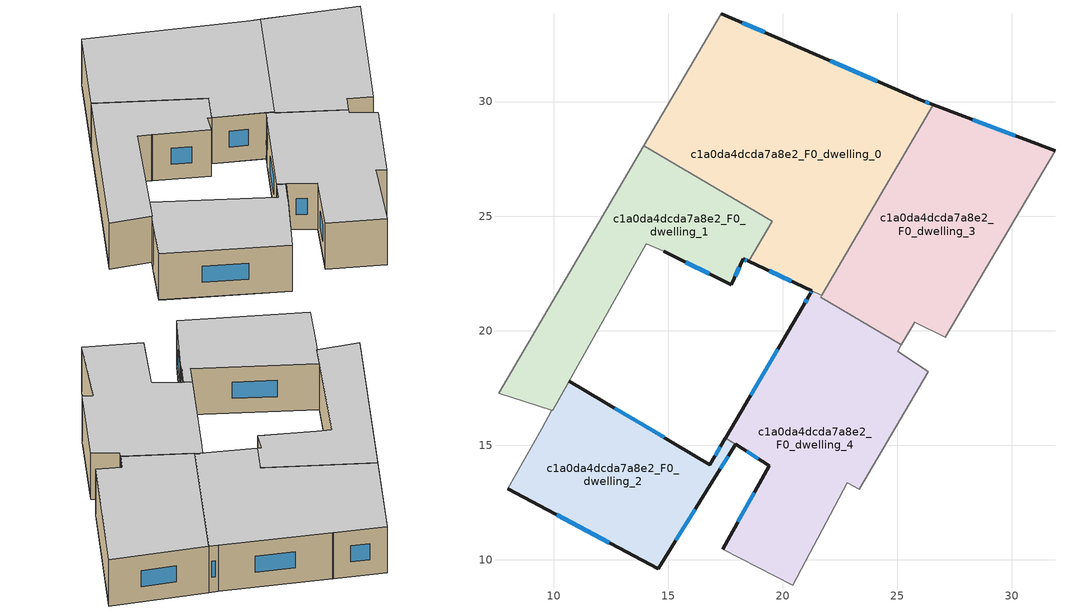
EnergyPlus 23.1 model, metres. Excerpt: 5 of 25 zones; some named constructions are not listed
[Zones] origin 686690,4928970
c1a0da4dcda7a8e2_F0_dwelling_0
 floor ground (EU_floor_Construction): 26.05,30.05 26.57,29.86 21.69,21.54 18.51,23.03 19.54,24.78 13.93,28.07 17.32,33.84 20.11,32.63 20.14,32.62 z0
 wall outside (EU_wall_Construction): 18.51,23.03 21.27,21.74 / 26.57,29.86 26.05,30.05 20.14,32.62 20.11,32.63 17.32,33.84 z0:3
 wall adiabatic (EU_wall_Construction): 17.32,33.84 13.93,28.07 z0:3
 wall to c1a0da4dcda7a8e2_F0_dwelling_1 (EU_wall_Construction): 13.93,28.07 19.54,24.78 18.51,23.03 z0:3
 wall to c1a0da4dcda7a8e2_F0_dwelling_3 (EU_wall_Construction): 21.69,21.54 26.57,29.86 z0:3
 wall to c1a0da4dcda7a8e2_F0_dwelling_4 (EU_wall_Construction): 21.27,21.74 21.69,21.54 z0:3
 window (EU_Window_Construction): 19.4,22.61 20.37,22.16 / 19.2,33.02 18.23,33.45 / 24.13,30.89 22.06,31.78 / 26.4,29.92 26.22,29.99 z0.98:2.02
 ceiling to c1a0da4dcda7a8e2_F1_dwelling_0 (EU_floor_Construction): 21.69,21.54 26.57,29.86 26.05,30.05 20.14,32.62 20.11,32.63 17.32,33.84 13.93,28.07 19.54,24.78 18.51,23.03 z3
c1a0da4dcda7a8e2_F0_dwelling_1
 floor ground (EU_floor_Construction): 19.54,24.78 18.51,23.03 18.27,23.13 17.75,22 14.81,23.46 14.76,23.49 14.04,23.79 9.96,16.52 9.92,16.54 7.59,17.27 13.93,28.07 z0
 wall outside (EU_wall_Construction): 14.81,23.46 17.75,22 18.27,23.13 18.51,23.03 z0:3
 wall adiabatic (EU_wall_Construction): 13.93,28.07 7.59,17.27 9.92,16.54 9.96,16.52 14.04,23.79 14.76,23.49 14.81,23.46 z0:3
 window (EU_Window_Construction): 18.35,23.1 18.43,23.06 / 17.92,22.37 18.1,22.77 / 15.77,22.99 16.8,22.48 z0.98:2.02
 ceiling to c1a0da4dcda7a8e2_F1_dwelling_1 (EU_floor_Construction): 17.75,22 18.27,23.13 18.51,23.03 19.54,24.78 13.93,28.07 7.59,17.27 9.92,16.54 9.96,16.52 14.04,23.79 14.75,23.49 14.81,23.46 z3
c1a0da4dcda7a8e2_F0_dwelling_2
 floor ground (EU_floor_Construction): 17.5,15.31 17.9,15.06 17.34,14.12 17.3,14.05 16.95,13.45 14.56,9.62 7.99,13.11 9.47,15.73 9.92,16.54 9.96,16.52 10.67,17.79 16.82,14.16 z0
 wall outside (EU_wall_Construction): 7.99,13.11 14.56,9.62 16.95,13.45 / 17.5,15.31 16.82,14.16 10.67,17.79 z0:3
 wall adiabatic (EU_wall_Construction): 10.67,17.79 9.96,16.52 9.92,16.54 9.47,15.73 7.99,13.11 z0:3
 wall to c1a0da4dcda7a8e2_F0_dwelling_4 (EU_wall_Construction): 16.95,13.45 17.3,14.05 17.41,14.23 17.45,14.31 17.76,14.82 / 17.76,14.83 17.9,15.06 17.5,15.31 z0:3
 window (EU_Window_Construction): 15.34,10.86 16.17,12.2 / 10.13,11.97 12.43,10.75 / 14.82,15.34 12.67,16.61 / 17.28,14.94 17.04,14.53 z0.98:2.02
 ceiling to c1a0da4dcda7a8e2_F1_dwelling_2 (EU_floor_Construction): 14.56,9.62 16.95,13.45 17.3,14.05 17.34,14.12 17.9,15.06 17.5,15.31 16.82,14.16 10.67,17.79 9.96,16.52 9.92,16.54 9.47,15.73 7.99,13.11 z3
c1a0da4dcda7a8e2_F0_dwelling_3
 floor ground (EU_floor_Construction): 31.88,27.86 27.08,19.72 25.75,20.38 25.18,19.4 21.65,21.46 21.69,21.54 26.57,29.86 z0
 wall outside (EU_wall_Construction): 31.88,27.86 26.57,29.86 z0:3
 wall adiabatic (EU_wall_Construction): 25.18,19.4 25.75,20.38 27.08,19.72 31.88,27.86 z0:3
 wall to c1a0da4dcda7a8e2_F0_dwelling_4 (EU_wall_Construction): 21.65,21.46 25.18,19.4 / 21.69,21.54 21.65,21.47 z0:3
 window (EU_Window_Construction): 30.15,28.51 28.3,29.21 z0.98:2.02
 ceiling to c1a0da4dcda7a8e2_F1_dwelling_3 (EU_floor_Construction): 27.08,19.72 31.88,27.86 26.57,29.86 21.69,21.54 21.65,21.46 25.18,19.4 25.75,20.38 z3
c1a0da4dcda7a8e2_F0_dwelling_4
 floor ground (EU_floor_Construction): 25.18,19.4 25.01,19.11 26.34,18.21 23.34,13.08 22.81,13.37 20.43,8.88 17.39,10.46 19.42,14.11 17.94,15.04 16.95,13.45 17.34,14.12 17.41,14.23 17.45,14.31 17.76,14.83 17.9,15.06 17.51,15.32 20.86,21.04 20.89,21.09 21.14,21.5 21.2,21.61 21.27,21.74 21.69,21.54 21.65,21.47 z0
 wall outside (EU_wall_Construction): 21.27,21.74 21.2,21.61 21.14,21.5 20.89,21.09 20.86,21.04 17.51,15.32 / 16.95,13.45 17.94,15.04 19.42,14.11 17.39,10.46 z0:3
 wall adiabatic (EU_wall_Construction): 17.39,10.46 20.43,8.88 22.81,13.37 23.34,13.08 26.34,18.21 25.01,19.11 25.18,19.4 z0:3
 window (EU_Window_Construction): 19.77,19.18 18.6,17.18 / 21.06,21.37 20.97,21.22 / 21.25,21.69 21.22,21.65 / 18.76,12.92 18.05,11.65 / 18.42,14.74 18.94,14.41 / 17.27,13.97 17.62,14.52 z0.98:2.02
 ceiling to c1a0da4dcda7a8e2_F1_dwelling_4 (EU_floor_Construction): 23.34,13.08 26.34,18.21 25.01,19.11 25.18,19.4 21.65,21.47 21.69,21.54 21.27,21.74 21.2,21.61 21.14,21.5 20.89,21.09 20.86,21.04 17.51,15.32 17.9,15.06 17.76,14.83 17.45,14.31 17.41,14.23 17.34,14.12 16.95,13.45 17.94,15.04 19.42,14.11 17.39,10.46 20.43,8.88 22.81,13.37 z3
[HVACTEMPLATE:THERMOSTAT] Constant Heating Setpoint=20; Constant Cooling Setpoint=50
EU_HeatOnly_c1a0da4dcda7a8e2_F0_dwelling_0; EU_HeatOnly_c1a0da4dcda7a8e2_F0_dwelling_1; EU_HeatOnly_c1a0da4dcda7a8e2_F0_dwelling_2; EU_HeatOnly_c1a0da4dcda7a8e2_F0_dwelling_3; EU_HeatOnly_c1a0da4dcda7a8e2_F0_dwelling_4; EU_HeatOnly_c1a0da4dcda7a8e2_F1_dwelling_0; EU_HeatOnly_c1a0da4dcda7a8e2_F1_dwelling_1; EU_HeatOnly_c1a0da4dcda7a8e2_F1_dwelling_2; EU_HeatOnly_c1a0da4dcda7a8e2_F1_dwelling_3; EU_HeatOnly_c1a0da4dcda7a8e2_F1_dwelling_4; EU_HeatOnly_c1a0da4dcda7a8e2_F2_dwelling_0; EU_HeatOnly_c1a0da4dcda7a8e2_F2_dwelling_1; EU_HeatOnly_c1a0da4dcda7a8e2_F2_dwelling_2; EU_HeatOnly_c1a0da4dcda7a8e2_F2_dwelling_3; EU_HeatOnly_c1a0da4dcda7a8e2_F2_dwelling_4; EU_HeatOnly_c1a0da4dcda7a8e2_F3_dwelling_0; EU_HeatOnly_c1a0da4dcda7a8e2_F3_dwelling_1; EU_HeatOnly_c1a0da4dcda7a8e2_F3_dwelling_2; EU_HeatOnly_c1a0da4dcda7a8e2_F3_dwelling_3; EU_HeatOnly_c1a0da4dcda7a8e2_F3_dwelling_4; EU_HeatOnly_c1a0da4dcda7a8e2_F4_dwelling_0; EU_HeatOnly_c1a0da4dcda7a8e2_F4_dwelling_1; EU_HeatOnly_c1a0da4dcda7a8e2_F4_dwelling_2; EU_HeatOnly_c1a0da4dcda7a8e2_F4_dwelling_3; EU_HeatOnly_c1a0da4dcda7a8e2_F4_dwelling_4
[SCHEDULE:CONSTANT]
Name | Hourly Value
EU_AlwaysOn | 1
EU_CoolingOff | 0
[SCHEDULE:FILE]
EU_Step8_GainSchedule_c1a0da4dcda7a8e2_F4_dwelling_4_f000: File=../../schedules/c1a0da4dcda7a8e2/c1a0da4dcda7a8e2_F4_dwelling_4_f000_gain.csv; Column Number=1; Rows to Skip at Top=0; Number of Hours of Data=8760; Column Separator=Comma; Interpolate to Timestep=No; Minutes per Item=60; Adjust Schedule for Daylight Savings=Yes
